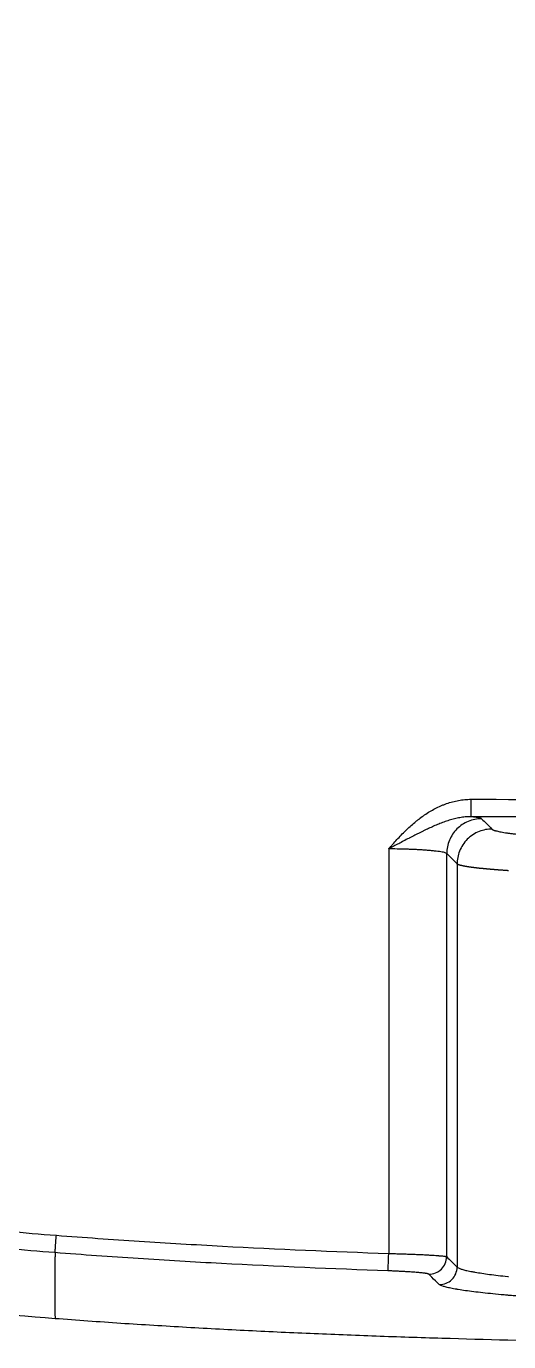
# Model space of a CAD drawing. Header units: millimetres. Extents: x -33000 to 294000, y 0 to 42408.
# Drawn here: x 136490.8 to 136532.3, y 18505.5 to 18618.6 of the extents above; entities that cross this region are included whole.
import ezdxf

# ---------------------------------------------------------------- set-up
doc = ezdxf.new("R2010")
doc.units = ezdxf.units.MM
doc.header["$LTSCALE"] = 50
doc.layers.add('arch', color=8, linetype='Continuous')

msp = doc.modelspace()

# ---------------------------------------------------------------- linework, layer by layer
at = {"layer": 'arch', "linetype": 'Continuous'}
for p, q in [((136527.84, 18546.56), (136526.95, 18547.44)), ((136526.95, 18512.79), (136526.95, 18547.44)), ((136527.84, 18546.56), (136527.84, 18511.9))]:
    msp.add_line(p, q, dxfattribs=at)
for centre, major_axis, ratio, start_param, end_param in [((136521.96, 18513.07), (-0.05, -1.5), 0.00001, 0.049886, 1.570771), ((136525.45, 18512.79), (-1.05, -1.07), 0.997302, 0.748005, 2.347892), ((136526.35, 18511.9), (-1.05, -1.07), 0.997304, 0.748443, 2.347461)]:
    msp.add_ellipse(centre, major_axis=major_axis, ratio=ratio, start_param=start_param, end_param=end_param, dxfattribs=at)
for points, knots in [([(136493.24, 18513.14), (136490.45, 18513.35), (136487.67, 18513.61), (136482.12, 18514.22), (136479.35, 18514.58), (136473.85, 18515.38), (136471.11, 18515.83), (136465.65, 18516.84), (136462.93, 18517.39), (136457.52, 18518.62), (136454.83, 18519.3), (136449.47, 18520.77), (136446.81, 18521.57), (136442.84, 18522.88), (136441.52, 18523.34), (136438.89, 18524.29), (136437.57, 18524.78), (136435.61, 18525.55), (136434.64, 18525.94), (136433.66, 18526.34), (136433.17, 18526.55), (136433.01, 18526.62), (136432.69, 18526.75), (136431.23, 18527.38), (136429.78, 18528.02), (136427.24, 18529.2), (136424.72, 18530.43), (136421.02, 18532.39), (136418.6, 18533.78), (136416.2, 18535.22), (136415.02, 18535.96), (136412.68, 18537.49), (136411.53, 18538.27), (136409.25, 18539.9), (136408.12, 18540.73), (136406.46, 18542.03), (136405.63, 18542.69), (136404.68, 18543.47), (136404.27, 18543.81), (136404, 18544.04), (136403.87, 18544.15), (136402.66, 18545.18), (136401.6, 18546.11), (136399.55, 18548.02), (136398.55, 18549), (136396.6, 18550.99), (136395.65, 18552.01), (136393.8, 18554.08), (136392.91, 18555.14), (136391.16, 18557.3), (136390.31, 18558.4), (136388.67, 18560.64), (136387.87, 18561.78), (136386.72, 18563.52), (136386.34, 18564.11), (136385.6, 18565.29), (136385.23, 18565.89), (136384.52, 18567.09), (136384.16, 18567.7), (136383.47, 18568.92), (136383.13, 18569.54), (136382.71, 18570.32), (136382.63, 18570.47), (136382.46, 18570.78), (136382.38, 18570.94), (136382.13, 18571.41), (136381.64, 18572.34), (136381.16, 18573.29), (136380.22, 18575.17), (136379.62, 18576.44), (136378.46, 18578.99), (136377.9, 18580.27), (136376.28, 18584.14), (136375.29, 18586.74), (136373.42, 18591.99), (136372.56, 18594.64), (136370.94, 18599.98), (136370.2, 18602.67), (136368.8, 18608.08), (136368.16, 18610.81), (136367.4, 18614.23), (136367.18, 18615.26), (136366.97, 18616.29), (136366.82, 18616.97), (136366.75, 18617.32), (136366.4, 18619.04), (136366.14, 18620.41), (136365.36, 18624.54), (136364.89, 18627.3), (136364.01, 18632.8), (136363.6, 18635.56), (136362.48, 18643.82), (136361.86, 18649.34), (136361.06, 18657.61), (136360.82, 18660.37), (136360.39, 18665.89), (136360.2, 18668.65), (136359.69, 18676.93), (136359.21, 18687.97), (136359.07, 18699.03), (136359.06, 18710.08), (136359.14, 18715.61), (136359.45, 18726.68), (136359.69, 18732.21), (136360.19, 18740.52), (136360.38, 18743.29), (136360.82, 18748.82), (136361.06, 18751.59), (136361.59, 18757.13), (136361.88, 18759.9), (136362.36, 18764.06), (136362.53, 18765.45), (136362.87, 18768.22), (136363.05, 18769.61), (136364, 18776.54), (136364.87, 18782.06), (136366.42, 18790.28), (136366.97, 18793.01), (136368.17, 18798.45), (136368.81, 18801.17), (136370.2, 18806.56), (136370.95, 18809.25), (136372.57, 18814.6), (136373.43, 18817.26), (136374.49, 18820.23), (136374.61, 18820.56), (136374.85, 18821.22), (136374.97, 18821.55), (136375.33, 18822.54), (136376.08, 18824.5), (136376.86, 18826.45), (136378.48, 18830.31), (136379.63, 18832.85), (136381.18, 18835.96), (136381.49, 18836.58), (136382.13, 18837.82), (136382.46, 18838.43), (136383.45, 18840.27), (136384.14, 18841.48), (136385.21, 18843.27), (136385.57, 18843.87), (136386.31, 18845.05), (136386.69, 18845.64), (136387.84, 18847.39), (136388.64, 18848.54), (136389.89, 18850.24), (136390.31, 18850.8), (136390.85, 18851.5), (136390.96, 18851.64), (136391.17, 18851.92), (136391.5, 18852.33), (136392.71, 18853.84), (136393.85, 18855.18), (136395.71, 18857.26), (136396.66, 18858.28), (136398.6, 18860.26), (136399.6, 18861.23), (136401.63, 18863.12), (136402.66, 18864.04), (136404.78, 18865.84), (136405.85, 18866.71), (136408.04, 18868.42), (136409.16, 18869.25), (136411.43, 18870.87), (136412.58, 18871.66), (136414.33, 18872.81), (136415.22, 18873.37), (136416.26, 18874.02), (136416.71, 18874.3), (136417.01, 18874.48), (136417.16, 18874.57), (136418.52, 18875.39), (136419.74, 18876.09), (136422.19, 18877.44), (136424.65, 18878.75), (136427.16, 18879.97), (136430.94, 18881.73), (136433.49, 18882.82), (136438.65, 18884.86), (136441.26, 18885.8), (136446.54, 18887.55), (136449.2, 18888.36), (136453.23, 18889.48), (136454.58, 18889.84), (136456.62, 18890.35), (136457.3, 18890.52), (136458.32, 18890.76), (136458.66, 18890.84), (136459.34, 18891), (136461.05, 18891.4), (136462.76, 18891.77), (136464.82, 18892.19), (136465.51, 18892.33), (136466.88, 18892.6), (136467.57, 18892.73), (136471.01, 18893.37), (136473.78, 18893.82), (136479.31, 18894.63), (136482.09, 18894.98), (136486.27, 18895.44), (136487.66, 18895.59), (136490.45, 18895.85), (136491.85, 18895.97), (136493.24, 18896.08)], [0, 0, 0, 0, 0.015625, 0.015625, 0.03125, 0.03125, 0.046875, 0.046875, 0.0625, 0.0625, 0.078125, 0.078125, 0.09375, 0.09375, 0.101562, 0.101562, 0.109375, 0.109375, 0.113281, 0.115234, 0.115234, 0.116211, 0.116211, 0.117187, 0.125, 0.125, 0.132812, 0.140625, 0.148437, 0.148437, 0.15625, 0.15625, 0.164062, 0.164062, 0.171875, 0.171875, 0.175781, 0.177734, 0.178711, 0.178711, 0.179687, 0.179687, 0.1875, 0.1875, 0.195312, 0.195312, 0.203125, 0.203125, 0.210937, 0.210937, 0.21875, 0.21875, 0.226562, 0.226562, 0.230469, 0.230469, 0.234375, 0.234375, 0.238281, 0.238281, 0.242187, 0.242187, 0.243164, 0.243164, 0.244141, 0.244141, 0.246094, 0.25, 0.25, 0.257812, 0.257812, 0.265625, 0.265625, 0.28125, 0.28125, 0.296875, 0.296875, 0.3125, 0.3125, 0.328125, 0.328125, 0.332031, 0.333984, 0.333984, 0.335937, 0.335937, 0.34375, 0.34375, 0.359375, 0.359375, 0.375, 0.375, 0.40625, 0.40625, 0.421875, 0.421875, 0.4375, 0.4375, 0.46875, 0.5, 0.5, 0.53125, 0.53125, 0.5625, 0.5625, 0.578125, 0.578125, 0.59375, 0.59375, 0.609375, 0.609375, 0.617187, 0.617187, 0.625, 0.625, 0.65625, 0.65625, 0.671875, 0.671875, 0.6875, 0.6875, 0.703125, 0.703125, 0.71875, 0.71875, 0.720703, 0.720703, 0.722656, 0.722656, 0.726562, 0.734375, 0.734375, 0.75, 0.75, 0.753906, 0.753906, 0.757812, 0.757812, 0.765625, 0.765625, 0.769531, 0.769531, 0.773437, 0.773437, 0.78125, 0.78125, 0.785156, 0.785156, 0.786133, 0.786133, 0.787109, 0.789062, 0.796875, 0.796875, 0.804687, 0.804687, 0.8125, 0.8125, 0.820312, 0.820312, 0.828125, 0.828125, 0.835937, 0.835937, 0.84375, 0.84375, 0.847656, 0.849609, 0.850586, 0.850586, 0.851562, 0.851562, 0.859375, 0.859375, 0.867187, 0.875, 0.875, 0.890625, 0.890625, 0.90625, 0.90625, 0.921875, 0.921875, 0.929687, 0.929687, 0.933594, 0.933594, 0.935547, 0.935547, 0.9375, 0.945312, 0.945312, 0.949219, 0.949219, 0.953125, 0.953125, 0.96875, 0.96875, 0.984375, 0.984375, 0.992187, 0.992187, 1, 1, 1, 1]), ([(136493.36, 18894.58), (136490.59, 18894.37), (136487.82, 18894.11), (136482.31, 18893.5), (136479.56, 18893.15), (136474.08, 18892.35), (136471.35, 18891.91), (136465.91, 18890.9), (136463.2, 18890.35), (136457.8, 18889.12), (136455.11, 18888.44), (136451.09, 18887.33), (136449.76, 18886.95), (136448.09, 18886.44), (136447.76, 18886.34), (136447.09, 18886.14), (136446.1, 18885.82), (136445.11, 18885.5), (136441.81, 18884.41), (136439.2, 18883.47), (136434.04, 18881.44), (136431.5, 18880.35), (136427.74, 18878.59), (136425.25, 18877.38), (136422.79, 18876.08), (136420.36, 18874.73), (136419.16, 18874.03), (136417.81, 18873.22), (136417.66, 18873.13), (136417.36, 18872.95), (136416.92, 18872.68), (136415.88, 18872.03), (136415.01, 18871.47), (136413.27, 18870.33), (136412.13, 18869.54), (136409.88, 18867.94), (136408.78, 18867.11), (136406.61, 18865.41), (136405.54, 18864.54), (136403.45, 18862.76), (136402.43, 18861.84), (136400.42, 18859.96), (136399.44, 18859), (136397.51, 18857.03), (136396.57, 18856.02), (136394.73, 18853.94), (136393.84, 18852.88), (136392.74, 18851.52), (136392.53, 18851.25), (136392.2, 18850.83), (136392.1, 18850.7), (136391.88, 18850.42), (136391.35, 18849.73), (136390.83, 18849.03), (136389.6, 18847.34), (136388.81, 18846.19), (136387.3, 18843.87), (136386.57, 18842.7), (136385.17, 18840.32), (136384.5, 18839.11), (136383.19, 18836.68), (136382.56, 18835.46), (136380.74, 18831.74), (136379.6, 18829.22), (136378.01, 18825.39), (136377.24, 18823.45), (136376.51, 18821.5), (136376.21, 18820.68), (136376.15, 18820.52), (136376.03, 18820.19), (136375.86, 18819.7), (136375.68, 18819.21), (136374.65, 18816.26), (136373.79, 18813.62), (136372.2, 18808.32), (136371.47, 18805.65), (136370.1, 18800.29), (136369.47, 18797.6), (136368.29, 18792.21), (136367.75, 18789.5), (136366.74, 18784.06), (136366.03, 18779.97), (136365.3, 18775.17), (136364.96, 18772.77), (136364.81, 18771.74), (136364.72, 18771.05), (136364.67, 18770.71), (136364.26, 18767.62), (136363.58, 18762.12), (136363, 18756.63), (136362.48, 18751.13), (136362.24, 18748.39), (136361.81, 18742.9), (136361.63, 18740.15), (136361.13, 18731.92), (136360.9, 18726.43), (136360.59, 18715.46), (136360.52, 18709.98), (136360.52, 18699.02), (136360.59, 18693.54), (136360.9, 18682.58), (136361.14, 18677.11), (136361.64, 18668.89), (136361.83, 18666.16), (136362.25, 18660.69), (136362.49, 18657.95), (136363.28, 18649.75), (136363.89, 18644.28), (136365, 18636.09), (136365.4, 18633.35), (136366.27, 18627.89), (136366.73, 18625.16), (136367.5, 18621.07), (136367.76, 18619.71), (136368.1, 18618), (136368.17, 18617.66), (136368.31, 18616.98), (136368.53, 18615.96), (136369.33, 18612.22), (136370.12, 18608.84), (136371.49, 18603.47), (136372.23, 18600.8), (136373.82, 18595.5), (136374.67, 18592.88), (136376.51, 18587.66), (136377.49, 18585.08), (136379.08, 18581.24), (136380.18, 18578.7), (136381.37, 18576.18), (136382.29, 18574.31), (136382.76, 18573.37), (136383.33, 18572.29), (136383.57, 18571.82), (136383.74, 18571.52), (136383.82, 18571.36), (136384.56, 18569.97), (136385.25, 18568.76), (136386.31, 18566.96), (136386.67, 18566.37), (136387.4, 18565.19), (136387.77, 18564.61), (136388.91, 18562.87), (136389.7, 18561.74), (136391.32, 18559.51), (136392.16, 18558.42), (136393.88, 18556.27), (136394.77, 18555.22), (136396.6, 18553.16), (136397.54, 18552.15), (136399.47, 18550.18), (136400.46, 18549.21), (136402.49, 18547.31), (136403.53, 18546.38), (136404.73, 18545.36), (136404.87, 18545.25), (136405.13, 18545.02), (136405.27, 18544.91), (136405.67, 18544.57), (136406.48, 18543.91), (136407.3, 18543.26), (136408.95, 18541.97), (136410.07, 18541.14), (136412.33, 18539.53), (136413.47, 18538.75), (136415.79, 18537.23), (136416.96, 18536.5), (136419.34, 18535.07), (136421.73, 18533.69), (136425.41, 18531.75), (136427.91, 18530.54), (136430.43, 18529.37), (136431.7, 18528.8), (136433.15, 18528.18), (136433.31, 18528.11), (136433.63, 18527.98), (136433.79, 18527.91), (136434.27, 18527.71), (136435.24, 18527.31), (136436.21, 18526.92), (136438.16, 18526.16), (136439.46, 18525.67), (136442.07, 18524.73), (136443.37, 18524.28), (136447.31, 18522.98), (136449.95, 18522.19), (136455.26, 18520.73), (136457.93, 18520.06), (136463.3, 18518.85), (136465.99, 18518.29), (136471.41, 18517.3), (136474.13, 18516.85), (136479.59, 18516.06), (136482.33, 18515.71), (136487.83, 18515.1), (136490.59, 18514.84), (136493.36, 18514.63)], [0, 0, 0, 0, 0.015625, 0.015625, 0.03125, 0.03125, 0.046875, 0.046875, 0.0625, 0.0625, 0.078125, 0.078125, 0.085938, 0.085938, 0.087891, 0.087891, 0.089844, 0.09375, 0.09375, 0.109375, 0.109375, 0.125, 0.125, 0.132812, 0.140625, 0.140625, 0.148437, 0.148437, 0.149414, 0.149414, 0.150391, 0.152344, 0.15625, 0.15625, 0.164062, 0.164062, 0.171875, 0.171875, 0.179687, 0.179687, 0.1875, 0.1875, 0.195312, 0.195312, 0.203125, 0.203125, 0.210938, 0.210938, 0.212891, 0.212891, 0.213867, 0.213867, 0.214844, 0.21875, 0.21875, 0.226563, 0.226563, 0.234375, 0.234375, 0.242188, 0.242188, 0.25, 0.25, 0.265625, 0.265625, 0.273438, 0.277344, 0.277344, 0.27832, 0.27832, 0.279297, 0.28125, 0.28125, 0.296875, 0.296875, 0.3125, 0.3125, 0.328125, 0.328125, 0.34375, 0.34375, 0.359375, 0.367188, 0.371094, 0.373047, 0.373047, 0.375, 0.375, 0.390625, 0.40625, 0.40625, 0.421875, 0.421875, 0.4375, 0.4375, 0.46875, 0.46875, 0.5, 0.5, 0.53125, 0.53125, 0.5625, 0.5625, 0.578125, 0.578125, 0.59375, 0.59375, 0.625, 0.625, 0.640625, 0.640625, 0.65625, 0.65625, 0.664063, 0.664063, 0.666016, 0.666016, 0.667969, 0.671875, 0.6875, 0.6875, 0.703125, 0.703125, 0.71875, 0.71875, 0.734375, 0.734375, 0.742188, 0.75, 0.75, 0.753906, 0.755859, 0.756836, 0.756836, 0.757813, 0.757813, 0.765625, 0.765625, 0.769531, 0.769531, 0.773438, 0.773438, 0.78125, 0.78125, 0.789063, 0.789063, 0.796875, 0.796875, 0.804688, 0.804688, 0.8125, 0.8125, 0.820313, 0.820313, 0.821289, 0.821289, 0.822266, 0.822266, 0.824219, 0.828125, 0.828125, 0.835938, 0.835938, 0.84375, 0.84375, 0.851563, 0.851563, 0.859375, 0.867188, 0.875, 0.875, 0.882813, 0.882813, 0.883789, 0.883789, 0.884766, 0.884766, 0.886719, 0.890625, 0.890625, 0.898438, 0.898438, 0.90625, 0.90625, 0.921875, 0.921875, 0.9375, 0.9375, 0.953125, 0.953125, 0.96875, 0.96875, 0.984375, 0.984375, 1, 1, 1, 1]), ([(136521.95, 18547.84), (136521.96, 18547.84), (136521.96, 18547.85), (136521.96, 18547.85), (136521.96, 18547.85), (136521.96, 18547.85), (136521.96, 18547.85), (136521.96, 18547.85), (136521.96, 18547.85), (136521.96, 18547.85), (136521.96, 18547.85), (136521.96, 18547.85), (136521.97, 18547.86), (136521.97, 18547.86), (136521.98, 18547.88), (136521.99, 18547.88), (136522.01, 18547.91), (136522.03, 18547.93), (136522.07, 18547.98), (136522.1, 18548.01), (136522.19, 18548.11), (136522.25, 18548.18), (136522.43, 18548.38), (136522.54, 18548.51), (136522.79, 18548.77), (136522.91, 18548.9), (136523.16, 18549.16), (136523.28, 18549.29), (136523.54, 18549.53), (136523.67, 18549.66), (136523.93, 18549.89), (136524.07, 18550.01), (136524.27, 18550.18), (136524.34, 18550.24), (136524.48, 18550.35), (136524.55, 18550.4), (136524.77, 18550.57), (136524.91, 18550.67), (136525.2, 18550.87), (136525.35, 18550.97), (136525.66, 18551.15), (136525.81, 18551.23), (136526.12, 18551.4), (136526.28, 18551.47), (136526.53, 18551.58), (136526.65, 18551.63), (136526.78, 18551.68), (136526.86, 18551.71), (136526.9, 18551.73), (136527.12, 18551.8), (136527.29, 18551.85), (136527.63, 18551.94), (136527.8, 18551.98), (136528.15, 18552.04), (136528.32, 18552.07), (136528.68, 18552.1), (136528.86, 18552.11), (136529.04, 18552.11)], [0, 0, 0, 0, 0.000977, 0.000977, 0.001465, 0.001587, 0.001587, 0.001617, 0.001617, 0.001648, 0.001709, 0.001953, 0.001953, 0.003906, 0.003906, 0.007812, 0.007812, 0.015625, 0.015625, 0.03125, 0.03125, 0.0625, 0.0625, 0.125, 0.125, 0.1875, 0.1875, 0.25, 0.25, 0.3125, 0.3125, 0.375, 0.375, 0.40625, 0.40625, 0.4375, 0.4375, 0.5, 0.5, 0.5625, 0.5625, 0.625, 0.625, 0.6875, 0.6875, 0.71875, 0.734375, 0.734375, 0.75, 0.75, 0.8125, 0.8125, 0.875, 0.875, 0.9375, 0.9375, 1, 1, 1, 1]), ([(136529.04, 18552.11), (136529.04, 18552.01), (136529.04, 18551.92), (136529.04, 18551.73), (136529.04, 18551.64), (136529.04, 18551.46), (136529.04, 18551.38), (136529.04, 18551.22), (136529.04, 18551.14), (136529.04, 18551.01), (136529.04, 18550.94), (136529.04, 18550.83), (136529.04, 18550.78), (136529.04, 18550.71), (136529.04, 18550.67), (136529.04, 18550.63), (136529.04, 18550.61), (136529.04, 18550.61)], [0, 0, 0, 0, 0.125, 0.125, 0.25, 0.25, 0.375, 0.375, 0.5, 0.5, 0.625, 0.625, 0.75, 0.75, 0.875, 0.875, 1, 1, 1, 1]), ([(136529.03, 18550.61), (136528.87, 18550.61), (136528.71, 18550.61), (136528.47, 18550.59), (136528.39, 18550.58), (136528.24, 18550.56), (136528.16, 18550.54), (136527.92, 18550.5), (136527.77, 18550.47), (136527.54, 18550.42), (136527.46, 18550.39), (136527.31, 18550.35), (136527.23, 18550.33), (136527.08, 18550.28), (136527, 18550.26), (136526.85, 18550.21), (136526.78, 18550.18), (136526.56, 18550.1), (136526.41, 18550.04), (136526.19, 18549.95), (136526.12, 18549.92), (136525.97, 18549.86), (136525.9, 18549.83), (136525.68, 18549.73), (136525.54, 18549.67), (136525.25, 18549.53), (136525.11, 18549.47), (136524.9, 18549.36), (136524.82, 18549.33), (136524.68, 18549.26), (136524.61, 18549.22), (136524.39, 18549.11), (136524.25, 18549.04), (136524.04, 18548.93), (136523.97, 18548.9), (136523.82, 18548.82), (136523.75, 18548.79), (136523.54, 18548.68), (136523.39, 18548.6), (136523.11, 18548.45), (136522.96, 18548.37), (136522.68, 18548.22), (136522.53, 18548.15), (136522.32, 18548.03), (136522.24, 18547.99), (136522.13, 18547.94), (136522.1, 18547.92), (136522.04, 18547.89), (136522.03, 18547.88), (136522, 18547.87), (136521.99, 18547.86), (136521.98, 18547.85), (136521.97, 18547.85), (136521.97, 18547.85), (136521.97, 18547.85), (136521.97, 18547.85), (136521.97, 18547.85), (136521.96, 18547.85), (136521.96, 18547.85), (136521.96, 18547.85), (136521.96, 18547.84), (136521.96, 18547.84), (136521.95, 18547.84)], [0, 0, 0, 0, 0.0625, 0.0625, 0.09375, 0.09375, 0.125, 0.125, 0.1875, 0.1875, 0.21875, 0.21875, 0.25, 0.25, 0.28125, 0.28125, 0.3125, 0.3125, 0.375, 0.375, 0.40625, 0.40625, 0.4375, 0.4375, 0.5, 0.5, 0.5625, 0.5625, 0.59375, 0.59375, 0.625, 0.625, 0.6875, 0.6875, 0.71875, 0.71875, 0.75, 0.75, 0.8125, 0.8125, 0.875, 0.875, 0.9375, 0.9375, 0.96875, 0.96875, 0.984375, 0.984375, 0.992188, 0.992188, 0.996094, 0.996094, 0.998047, 0.998047, 0.998169, 0.998169, 0.998291, 0.998291, 0.998535, 0.999023, 0.999023, 1, 1, 1, 1]), ([(136529.95, 18550.44), (136529.75, 18550.44), (136529.56, 18550.42), (136529.17, 18550.34), (136528.98, 18550.28), (136528.62, 18550.13), (136528.45, 18550.04), (136528.12, 18549.82), (136527.97, 18549.7), (136527.69, 18549.42), (136527.57, 18549.27), (136527.35, 18548.94), (136527.26, 18548.77), (136527.1, 18548.41), (136527.05, 18548.22), (136526.97, 18547.83), (136526.95, 18547.64), (136526.95, 18547.44)], [0, 0, 0, 0, 0.125, 0.125, 0.25, 0.25, 0.375, 0.375, 0.5, 0.5, 0.625, 0.625, 0.75, 0.75, 0.875, 0.875, 1, 1, 1, 1]), ([(136529.95, 18550.44), (136529.95, 18550.44), (136529.95, 18550.44), (136529.94, 18550.44), (136529.94, 18550.44), (136529.94, 18550.45), (136529.93, 18550.45), (136529.93, 18550.45), (136529.93, 18550.45), (136529.92, 18550.46), (136529.92, 18550.46), (136529.92, 18550.46), (136529.91, 18550.46), (136529.91, 18550.46), (136529.9, 18550.47), (136529.9, 18550.47), (136529.89, 18550.47), (136529.88, 18550.47), (136529.88, 18550.47), (136529.87, 18550.48), (136529.87, 18550.48), (136529.86, 18550.48), (136529.85, 18550.48), (136529.85, 18550.49), (136529.84, 18550.49), (136529.83, 18550.49), (136529.83, 18550.49), (136529.82, 18550.49), (136529.81, 18550.5), (136529.8, 18550.5), (136529.79, 18550.5), (136529.79, 18550.5), (136529.78, 18550.5), (136529.77, 18550.51), (136529.76, 18550.51), (136529.75, 18550.51), (136529.74, 18550.51), (136529.73, 18550.51), (136529.72, 18550.52), (136529.71, 18550.52), (136529.71, 18550.52), (136529.7, 18550.52), (136529.69, 18550.52), (136529.68, 18550.53), (136529.67, 18550.53), (136529.66, 18550.53), (136529.65, 18550.53), (136529.63, 18550.53), (136529.62, 18550.53), (136529.61, 18550.54), (136529.6, 18550.54), (136529.59, 18550.54), (136529.58, 18550.54), (136529.57, 18550.54), (136529.56, 18550.55), (136529.55, 18550.55), (136529.53, 18550.55), (136529.52, 18550.55), (136529.51, 18550.55), (136529.5, 18550.55), (136529.49, 18550.56), (136529.48, 18550.56), (136529.46, 18550.56), (136529.45, 18550.56), (136529.44, 18550.56), (136529.43, 18550.56), (136529.41, 18550.57), (136529.4, 18550.57), (136529.4, 18550.57), (136529.39, 18550.57), (136529.38, 18550.57), (136529.37, 18550.57), (136529.35, 18550.57), (136529.34, 18550.58), (136529.32, 18550.58), (136529.3, 18550.58), (136529.27, 18550.58), (136529.25, 18550.59), (136529.22, 18550.59), (136529.19, 18550.59), (136529.15, 18550.6), (136529.12, 18550.6), (136529.08, 18550.61), (136529.05, 18550.61), (136529.03, 18550.61)], [0, 0, 0, 0, 0.012706, 0.025369, 0.037989, 0.050565, 0.063098, 0.075587, 0.088033, 0.100436, 0.112796, 0.125113, 0.137387, 0.149618, 0.161805, 0.17395, 0.186052, 0.198111, 0.210128, 0.222101, 0.234032, 0.24592, 0.257765, 0.269567, 0.281327, 0.293044, 0.304718, 0.316349, 0.327938, 0.339485, 0.350988, 0.362449, 0.373867, 0.385243, 0.396576, 0.407866, 0.419114, 0.430319, 0.441482, 0.452601, 0.463679, 0.474713, 0.485705, 0.496654, 0.507561, 0.518425, 0.529246, 0.540025, 0.550761, 0.561454, 0.572105, 0.582712, 0.593277, 0.6038, 0.61428, 0.624717, 0.635111, 0.645462, 0.655771, 0.666037, 0.67626, 0.68644, 0.696578, 0.706673, 0.716725, 0.726734, 0.7367, 0.746623, 0.75094, 0.756792, 0.764181, 0.773106, 0.783567, 0.795565, 0.809098, 0.824168, 0.840774, 0.858915, 0.878592, 0.899804, 0.922552, 0.946834, 0.97265, 1, 1, 1, 1]), ([(136529.95, 18550.44), (136530.1, 18550.29), (136530.4, 18549.99), (136530.7, 18549.7), (136530.85, 18549.55)], [0, 0, 0, 0, 0.498903, 1, 1, 1, 1]), ([(136530.85, 18549.55), (136530.85, 18549.55), (136530.85, 18549.55), (136530.85, 18549.54), (136530.86, 18549.54), (136530.86, 18549.54), (136530.87, 18549.53), (136530.87, 18549.53), (136530.88, 18549.52), (136530.88, 18549.52), (136530.89, 18549.52), (136530.9, 18549.51), (136530.9, 18549.51), (136530.91, 18549.51), (136530.92, 18549.5), (136530.92, 18549.5), (136530.93, 18549.5), (136530.94, 18549.49), (136530.95, 18549.49), (136530.95, 18549.48), (136530.96, 18549.48), (136530.97, 18549.48), (136530.98, 18549.47), (136530.99, 18549.47), (136531, 18549.47), (136531.01, 18549.46), (136531.02, 18549.46), (136531.02, 18549.45), (136531.03, 18549.45), (136531.04, 18549.45), (136531.05, 18549.44), (136531.07, 18549.44), (136531.08, 18549.44), (136531.09, 18549.43), (136531.1, 18549.43), (136531.11, 18549.43), (136531.12, 18549.42), (136531.13, 18549.42), (136531.14, 18549.41), (136531.16, 18549.41), (136531.17, 18549.41), (136531.18, 18549.4), (136531.19, 18549.4), (136531.21, 18549.4), (136531.22, 18549.39), (136531.23, 18549.39), (136531.25, 18549.39), (136531.31, 18549.37), (136531.43, 18549.34), (136531.64, 18549.3), (136531.87, 18549.26), (136532.14, 18549.22), (136532.43, 18549.18), (136532.75, 18549.14), (136533.1, 18549.1), (136533.52, 18549.06), (136534.01, 18549.01), (136534.6, 18548.96), (136535.18, 18548.92), (136535.74, 18548.88), (136536.26, 18548.85), (136536.81, 18548.82), (136537.38, 18548.79), (136537.97, 18548.76), (136538.59, 18548.73), (136539.22, 18548.7), (136539.69, 18548.68), (136539.99, 18548.67), (136540.11, 18548.66), (136540.22, 18548.66), (136540.34, 18548.65), (136540.46, 18548.65), (136540.58, 18548.65), (136540.7, 18548.64), (136540.82, 18548.64), (136540.94, 18548.63), (136541.06, 18548.63), (136541.18, 18548.62), (136541.27, 18548.62), (136541.31, 18548.62)], [0, 0, 0, 0, 0.003412, 0.006821, 0.010227, 0.01363, 0.01703, 0.020427, 0.023821, 0.027212, 0.030601, 0.033986, 0.037369, 0.040748, 0.044125, 0.0475, 0.050871, 0.05424, 0.057607, 0.06097, 0.064332, 0.06769, 0.071047, 0.0744, 0.077752, 0.0811, 0.084447, 0.087791, 0.091133, 0.094473, 0.09781, 0.101145, 0.104478, 0.107809, 0.111138, 0.114465, 0.11779, 0.121112, 0.124433, 0.127752, 0.131069, 0.134384, 0.137697, 0.141009, 0.144318, 0.147626, 0.150933, 0.154237, 0.192347, 0.230438, 0.268563, 0.306777, 0.345068, 0.383323, 0.421594, 0.459933, 0.510938, 0.561875, 0.612871, 0.651116, 0.689316, 0.727523, 0.765792, 0.804097, 0.842347, 0.880594, 0.91889, 0.925666, 0.932438, 0.939206, 0.945971, 0.952733, 0.959492, 0.966248, 0.973002, 0.979754, 0.986504, 0.993252, 1, 1, 1, 1]), ([(136526.95, 18547.44), (136526.94, 18547.46), (136526.92, 18547.47), (136526.85, 18547.5), (136526.81, 18547.52), (136526.7, 18547.55), (136526.64, 18547.56), (136526.5, 18547.59), (136526.42, 18547.6), (136526.24, 18547.63), (136526.15, 18547.64), (136525.95, 18547.66), (136525.85, 18547.67), (136525.63, 18547.69), (136525.51, 18547.7), (136525.27, 18547.72), (136525.15, 18547.73), (136524.9, 18547.75), (136524.77, 18547.76), (136524.52, 18547.77), (136524.39, 18547.78), (136524.12, 18547.79), (136523.99, 18547.8), (136523.73, 18547.81), (136523.59, 18547.81), (136523.2, 18547.82), (136522.94, 18547.83), (136522.44, 18547.84), (136522.19, 18547.84), (136521.96, 18547.84)], [0, 0, 0, 0, 0.0625, 0.0625, 0.125, 0.125, 0.1875, 0.1875, 0.25, 0.25, 0.3125, 0.3125, 0.375, 0.375, 0.4375, 0.4375, 0.5, 0.5, 0.5625, 0.5625, 0.625, 0.625, 0.6875, 0.6875, 0.75, 0.75, 0.875, 0.875, 1, 1, 1, 1]), ([(136532.27, 18545.97), (136532.26, 18545.97), (136532.23, 18545.97), (136532.18, 18545.98), (136532.11, 18545.98), (136532.04, 18545.99), (136531.97, 18545.99), (136531.9, 18546), (136531.83, 18546), (136531.76, 18546.01), (136531.69, 18546.01), (136531.62, 18546.02), (136531.56, 18546.02), (136531.49, 18546.03), (136531.42, 18546.03), (136531.36, 18546.04), (136531.29, 18546.04), (136531.23, 18546.05), (136531.16, 18546.05), (136531.1, 18546.06), (136531.04, 18546.06), (136530.97, 18546.07), (136530.91, 18546.07), (136530.85, 18546.08), (136530.79, 18546.08), (136530.72, 18546.09), (136530.66, 18546.09), (136530.6, 18546.1), (136530.54, 18546.1), (136530.48, 18546.11), (136530.42, 18546.11), (136530.37, 18546.12), (136530.31, 18546.12), (136530.25, 18546.13), (136530.19, 18546.14), (136530.14, 18546.14), (136530.08, 18546.15), (136530.02, 18546.15), (136529.97, 18546.16), (136529.92, 18546.16), (136529.86, 18546.17), (136529.81, 18546.17), (136529.76, 18546.18), (136529.7, 18546.18), (136529.65, 18546.19), (136529.6, 18546.2), (136529.55, 18546.2), (136529.5, 18546.21), (136529.45, 18546.21), (136529.4, 18546.22), (136529.36, 18546.22), (136529.31, 18546.23), (136529.26, 18546.24), (136529.22, 18546.24), (136529.17, 18546.25), (136529.13, 18546.25), (136529.08, 18546.26), (136529.04, 18546.27), (136529, 18546.27), (136528.95, 18546.28), (136528.91, 18546.28), (136528.87, 18546.29), (136528.83, 18546.3), (136528.79, 18546.3), (136528.75, 18546.31), (136528.71, 18546.31), (136528.68, 18546.32), (136528.64, 18546.33), (136528.6, 18546.33), (136528.57, 18546.34), (136528.53, 18546.34), (136528.5, 18546.35), (136528.47, 18546.36), (136528.43, 18546.36), (136528.4, 18546.37), (136528.37, 18546.38), (136528.34, 18546.38), (136528.31, 18546.39), (136528.28, 18546.4), (136528.26, 18546.4), (136528.23, 18546.41), (136528.2, 18546.41), (136528.18, 18546.42), (136528.15, 18546.43), (136528.13, 18546.43), (136528.11, 18546.44), (136528.08, 18546.45), (136528.06, 18546.45), (136528.04, 18546.46), (136528.02, 18546.47), (136528, 18546.47), (136527.99, 18546.48), (136527.97, 18546.49), (136527.95, 18546.49), (136527.94, 18546.5), (136527.92, 18546.51), (136527.91, 18546.51), (136527.9, 18546.52), (136527.88, 18546.53), (136527.87, 18546.53), (136527.86, 18546.54), (136527.85, 18546.55), (136527.85, 18546.55), (136527.84, 18546.56)], [0, 0, 0, 0, 0.003521, 0.012494, 0.021487, 0.0305, 0.039533, 0.048586, 0.057659, 0.066752, 0.075865, 0.084999, 0.094152, 0.103325, 0.112518, 0.121732, 0.130965, 0.140219, 0.149492, 0.158786, 0.168099, 0.177433, 0.186786, 0.19616, 0.205554, 0.214967, 0.224401, 0.233855, 0.243329, 0.252823, 0.262337, 0.271871, 0.281425, 0.290999, 0.300593, 0.310207, 0.319841, 0.329495, 0.339169, 0.348863, 0.358578, 0.368312, 0.378066, 0.387841, 0.397635, 0.40745, 0.417284, 0.427139, 0.437013, 0.446908, 0.456823, 0.466757, 0.476712, 0.486687, 0.496682, 0.506697, 0.516732, 0.526786, 0.536861, 0.546956, 0.557072, 0.567207, 0.577362, 0.587537, 0.597732, 0.607947, 0.618183, 0.628438, 0.638713, 0.649009, 0.659324, 0.66966, 0.680015, 0.690391, 0.700786, 0.711202, 0.721638, 0.732094, 0.742569, 0.753065, 0.763581, 0.774117, 0.784673, 0.795249, 0.805845, 0.816461, 0.827097, 0.837753, 0.848429, 0.859125, 0.869842, 0.880578, 0.891334, 0.902111, 0.912907, 0.923724, 0.93456, 0.945417, 0.956293, 0.96719, 0.978107, 0.989043, 1, 1, 1, 1]), ([(136395.21, 18537.78), (136395.35, 18537.66), (136395.5, 18537.54), (136396.09, 18537.06), (136396.54, 18536.69), (136397.23, 18536.16), (136397.45, 18535.98), (136397.91, 18535.62), (136399.06, 18534.74), (136400.23, 18533.89), (136402.12, 18532.57), (136403.07, 18531.92), (136404.99, 18530.67), (136405.96, 18530.06), (136408.9, 18528.29), (136410.9, 18527.17), (136414.96, 18525.07), (136417.02, 18524.08), (136421.21, 18522.21), (136423.33, 18521.33), (136426.55, 18520.09), (136427.64, 18519.69), (136429, 18519.21), (136429.27, 18519.11), (136429.82, 18518.92), (136430.63, 18518.64), (136432.55, 18517.99), (136434.2, 18517.47), (136435.86, 18516.96), (136436.42, 18516.8), (136437.52, 18516.47), (136438.08, 18516.31), (136439.75, 18515.84), (136440.86, 18515.54), (136443.09, 18514.95), (136444.21, 18514.67), (136447.57, 18513.86), (136449.82, 18513.36), (136454.34, 18512.42), (136456.61, 18511.99), (136459.45, 18511.49), (136460.02, 18511.39), (136461.16, 18511.2), (136461.73, 18511.11), (136463.44, 18510.83), (136464.58, 18510.65), (136468, 18510.14), (136470.29, 18509.83), (136474.87, 18509.25), (136477.16, 18508.99), (136484.04, 18508.25), (136488.64, 18507.85), (136493.25, 18507.49)], [0, 0, 0, 0, 0.005355, 0.005355, 0.021932, 0.021932, 0.030221, 0.030221, 0.038509, 0.071664, 0.071664, 0.104819, 0.104819, 0.137974, 0.137974, 0.204284, 0.204284, 0.270593, 0.270593, 0.336903, 0.336903, 0.370058, 0.370058, 0.378347, 0.378347, 0.386635, 0.403213, 0.436368, 0.436368, 0.452945, 0.452945, 0.469522, 0.469522, 0.502677, 0.502677, 0.535832, 0.535832, 0.602142, 0.602142, 0.668452, 0.668452, 0.685029, 0.685029, 0.701606, 0.701606, 0.734761, 0.734761, 0.801071, 0.801071, 0.867381, 0.867381, 1, 1, 1, 1]), ([(136493.24, 18513.14), (136493.24, 18513.14), (136493.25, 18513.15), (136493.25, 18513.2), (136493.25, 18513.23), (136493.26, 18513.31), (136493.26, 18513.36), (136493.27, 18513.47), (136493.28, 18513.53), (136493.29, 18513.67), (136493.29, 18513.74), (136493.3, 18513.9), (136493.31, 18513.99), (136493.32, 18514.16), (136493.33, 18514.25), (136493.35, 18514.44), (136493.35, 18514.53), (136493.36, 18514.63)], [0, 0, 0, 0, 0.125, 0.125, 0.25, 0.25, 0.375, 0.375, 0.5, 0.5, 0.625, 0.625, 0.75, 0.75, 0.875, 0.875, 1, 1, 1, 1]), ([(136493.36, 18514.63), (136495.74, 18514.45), (136498.12, 18514.28), (136502.88, 18513.97), (136505.27, 18513.83), (136512.42, 18513.44), (136517.19, 18513.24), (136521.96, 18513.07)], [0, 0, 0, 0, 0.25, 0.25, 0.5, 0.5, 1, 1, 1, 1]), ([(136493.24, 18513.14), (136493.24, 18513.13), (136493.25, 18513.12), (136493.25, 18513.09), (136493.25, 18513.05), (136493.25, 18513), (136493.25, 18512.95), (136493.25, 18512.88), (136493.25, 18512.81), (136493.24, 18512.75), (136493.24, 18512.71), (136493.24, 18512.65), (136493.24, 18512.59), (136493.24, 18512.53), (136493.24, 18512.46), (136493.24, 18512.39), (136493.24, 18512.32), (136493.24, 18512.23), (136493.24, 18512.11), (136493.24, 18511.95), (136493.24, 18511.77), (136493.24, 18511.5), (136493.24, 18511.16), (136493.24, 18510.76), (136493.24, 18510.34), (136493.24, 18509.92), (136493.24, 18509.5), (136493.24, 18509.08), (136493.24, 18508.76), (136493.24, 18508.51), (136493.24, 18508.3), (136493.24, 18508.11), (136493.24, 18507.95), (136493.24, 18507.85), (136493.24, 18507.73), (136493.25, 18507.61), (136493.25, 18507.53), (136493.25, 18507.49)], [0, 0, 0, 0, 0.00287, 0.005585, 0.014371, 0.023835, 0.032379, 0.044545, 0.060335, 0.067657, 0.076014, 0.085407, 0.095836, 0.1073, 0.119799, 0.133334, 0.143161, 0.15879, 0.180222, 0.207456, 0.240494, 0.279334, 0.34877, 0.420582, 0.49477, 0.571333, 0.645498, 0.718498, 0.790332, 0.816636, 0.853136, 0.899831, 0.918747, 0.936997, 0.954581, 0.98085, 1, 1, 1, 1]), ([(136521.9, 18511.57), (136517.12, 18511.74), (136512.34, 18511.95), (136505.18, 18512.33), (136502.79, 18512.47), (136498.02, 18512.78), (136495.63, 18512.95), (136493.24, 18513.14)], [0, 0, 0, 0, 0.5, 0.5, 0.75, 0.75, 1, 1, 1, 1]), ([(136521.96, 18513.07), (136522.12, 18513.07), (136522.27, 18513.06), (136522.59, 18513.05), (136522.9, 18513.04), (136523.21, 18513.03), (136523.43, 18513.03), (136523.51, 18513.02), (136523.62, 18513.02), (136523.66, 18513.02), (136523.74, 18513.02), (136523.77, 18513.01), (136523.96, 18513.01), (136524.24, 18513), (136524.52, 18512.98), (136524.78, 18512.97), (136524.91, 18512.97), (136525.07, 18512.96), (136525.1, 18512.96), (136525.16, 18512.95), (136525.25, 18512.95), (136525.34, 18512.94), (136525.51, 18512.93), (136525.73, 18512.92), (136525.93, 18512.91), (136526.06, 18512.9), (136526.11, 18512.89), (136526.17, 18512.89), (136526.19, 18512.89), (136526.24, 18512.88), (136526.26, 18512.88), (136526.36, 18512.87), (136526.5, 18512.86), (136526.62, 18512.85), (136526.73, 18512.84), (136526.77, 18512.83), (136526.83, 18512.82), (136526.85, 18512.82), (136526.88, 18512.81), (136526.89, 18512.81), (136526.92, 18512.8), (136526.94, 18512.79), (136526.95, 18512.79)], [0, 0, 0, 0, 0.0625, 0.0625, 0.125, 0.1875, 0.1875, 0.21875, 0.21875, 0.234375, 0.234375, 0.25, 0.25, 0.3125, 0.375, 0.375, 0.4375, 0.4375, 0.453125, 0.453125, 0.46875, 0.5, 0.5, 0.5625, 0.625, 0.625, 0.65625, 0.65625, 0.671875, 0.671875, 0.6875, 0.6875, 0.75, 0.8125, 0.8125, 0.875, 0.875, 0.90625, 0.90625, 0.9375, 0.9375, 1, 1, 1, 1]), ([(136525.4, 18511.29), (136525.4, 18511.3), (136525.39, 18511.3), (136525.35, 18511.31), (136525.31, 18511.33), (136525.25, 18511.34), (136525.19, 18511.35), (136525.17, 18511.35), (136525.14, 18511.36), (136525.13, 18511.36), (136525.11, 18511.36), (136525.05, 18511.37), (136524.94, 18511.38), (136524.76, 18511.4), (136524.62, 18511.42), (136524.53, 18511.42), (136524.51, 18511.43), (136524.47, 18511.43), (136524.42, 18511.43), (136524.36, 18511.44), (136524.24, 18511.45), (136524.07, 18511.46), (136523.89, 18511.47), (136523.75, 18511.48), (136523.7, 18511.49), (136523.63, 18511.49), (136523.6, 18511.49), (136523.56, 18511.5), (136523.43, 18511.5), (136523.21, 18511.52), (136522.89, 18511.53), (136522.68, 18511.54), (136522.51, 18511.55), (136522.46, 18511.55), (136522.35, 18511.56), (136522.29, 18511.56), (136522.13, 18511.57), (136522.02, 18511.57), (136521.9, 18511.57)], [0, 0, 0, 0, 0.0625, 0.0625, 0.125, 0.1875, 0.1875, 0.21875, 0.21875, 0.234375, 0.234375, 0.25, 0.3125, 0.375, 0.4375, 0.4375, 0.453125, 0.453125, 0.46875, 0.5, 0.5, 0.5625, 0.625, 0.625, 0.65625, 0.65625, 0.671875, 0.671875, 0.6875, 0.75, 0.8125, 0.875, 0.875, 0.90625, 0.90625, 0.9375, 0.9375, 1, 1, 1, 1]), ([(136527.84, 18511.9), (136527.87, 18511.88), (136527.91, 18511.85), (136528.03, 18511.79), (136528.18, 18511.73), (136528.49, 18511.64), (136528.75, 18511.58), (136528.98, 18511.54), (136529.1, 18511.51), (136529.24, 18511.49), (136529.31, 18511.48), (136529.35, 18511.47), (136529.38, 18511.46), (136529.58, 18511.43), (136529.77, 18511.4), (136530.19, 18511.34), (136530.63, 18511.27), (136531.37, 18511.18), (136531.94, 18511.12), (136532.24, 18511.09), (136532.26, 18511.08)], [0, 0, 0, 0, 0.11043, 0.11043, 0.22086, 0.33129, 0.44172, 0.44172, 0.496936, 0.524543, 0.538347, 0.538347, 0.552151, 0.552151, 0.662581, 0.662581, 0.773011, 0.883441, 0.993871, 1, 1, 1, 1]), ([(136526.3, 18510.41), (136526.25, 18510.46), (136526.2, 18510.51), (136525.93, 18510.77), (136525.72, 18510.97), (136525.48, 18511.22), (136525.44, 18511.25), (136525.4, 18511.29)], [0, 0, 0, 0, 0.175122, 0.175122, 0.875608, 0.875608, 1, 1, 1, 1]), ([(136539.14, 18509.01), (136538.67, 18509.04), (136538.22, 18509.06), (136537.33, 18509.11), (136536.46, 18509.16), (136535.22, 18509.24), (136534.04, 18509.33), (136533.3, 18509.38), (136532.76, 18509.43), (136532.58, 18509.44), (136532.36, 18509.46), (136532.32, 18509.46), (136532.23, 18509.47), (136532.1, 18509.48), (136531.98, 18509.49), (136531.56, 18509.53), (136530.92, 18509.59), (136530.05, 18509.68), (136529.26, 18509.78), (136528.79, 18509.84), (136528.35, 18509.9), (136528.14, 18509.93), (136527.93, 18509.97), (136527.9, 18509.97), (136527.86, 18509.98), (136527.79, 18509.99), (136527.63, 18510.02), (136527.5, 18510.04), (136527.27, 18510.09), (136526.98, 18510.15), (136526.65, 18510.24), (136526.5, 18510.29), (136526.37, 18510.35), (136526.33, 18510.38), (136526.3, 18510.41)], [0, 0, 0, 0, 0.0625, 0.0625, 0.125, 0.1875, 0.25, 0.3125, 0.3125, 0.34375, 0.34375, 0.351563, 0.351563, 0.359375, 0.375, 0.375, 0.4375, 0.5, 0.5625, 0.625, 0.625, 0.6875, 0.6875, 0.695312, 0.695312, 0.703125, 0.71875, 0.75, 0.75, 0.8125, 0.875, 0.9375, 0.9375, 1, 1, 1, 1]), ([(136493.25, 18507.49), (136495.13, 18507.35), (136497.02, 18507.21), (136500.79, 18506.96), (136504.57, 18506.73), (136508.35, 18506.53), (136512.13, 18506.34), (136514.02, 18506.25), (136517.8, 18506.1), (136519.69, 18506.02), (136523.47, 18505.89), (136525.36, 18505.83), (136531.03, 18505.66), (136534.81, 18505.56), (136538.6, 18505.48)], [0, 0, 0, 0, 0.125, 0.125, 0.25, 0.375, 0.375, 0.5, 0.5, 0.625, 0.625, 0.75, 0.75, 1, 1, 1, 1])]:
    msp.add_open_spline(points, degree=3, knots=knots, dxfattribs=at)
for points in [[(136529.04, 18552.11), (136534.79, 18552.1), (136540.54, 18552.1), (136546.29, 18552.1)], [(136546.29, 18550.6), (136540.54, 18550.6), (136534.79, 18550.6), (136529.04, 18550.61)], [(136530.85, 18549.55), (136530.49, 18549.55), (136529.73, 18549.42), (136528.66, 18548.74), (136527.98, 18547.67), (136527.85, 18546.91), (136527.84, 18546.56)], [(136521.96, 18547.84), (136521.96, 18536.25), (136521.96, 18524.66), (136521.96, 18513.07)], [(136526.95, 18512.79), (136527.25, 18512.49), (136527.55, 18512.2), (136527.84, 18511.9)]]:
    msp.add_open_spline(points, degree=3, dxfattribs=at)

doc.saveas('drawing.dxf')
